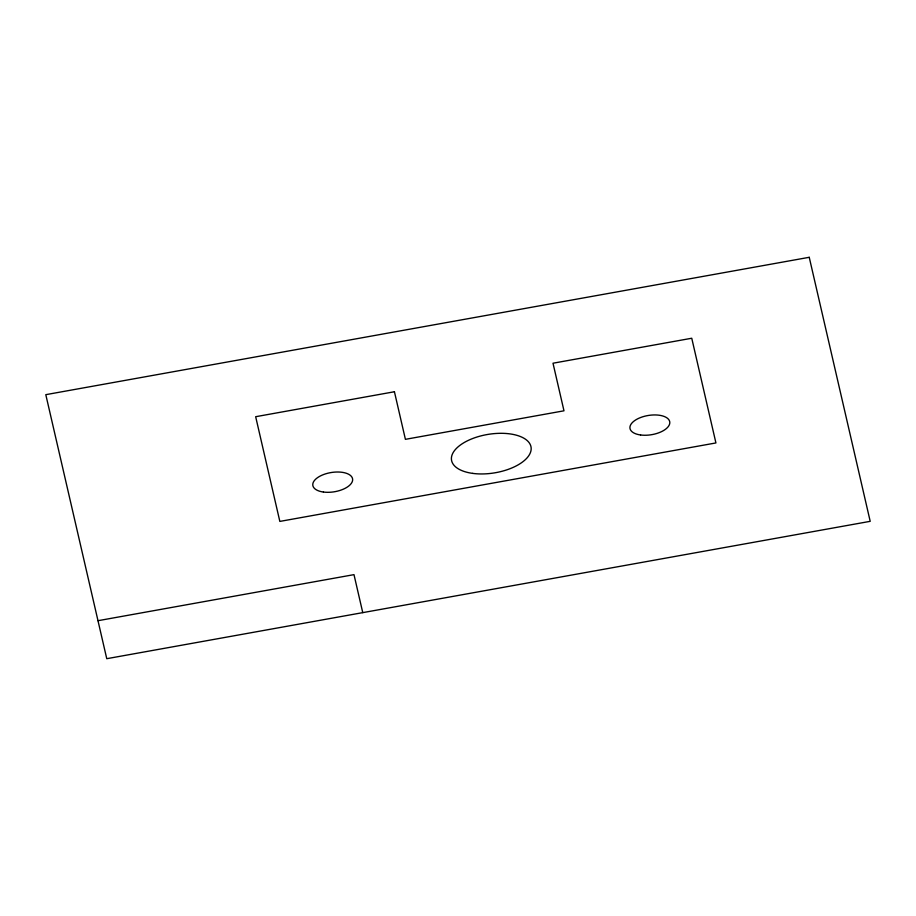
<?xml version="1.0" encoding="UTF-8"?>
<svg xmlns="http://www.w3.org/2000/svg" width="916" height="916" viewBox="0 0 916 916"><rect width="100%" height="100%" fill="white"/><g stroke="black" fill="none" stroke-linecap="round" stroke-linejoin="round"><path stroke-width="1.37" d="M97.989 620.705L353.988 574.641L362.759 612.632M809.24 257.304L45.8 394.67L106.76 658.696L870.2 521.33L809.24 257.304M394.43 391.75L255.667 416.711L279.838 521.41L715.923 442.943L691.752 338.244L553.001 363.217L563.981 410.803L405.41 439.337L394.43 391.75M640.57 434.974A20.152 9.755 -9.3 0 0 669.791 422.207A20.152 9.755 -9.3 0 0 639.231 418.085A20.152 9.755 -9.3 0 0 640.57 434.974M472.713 473.389A40.293 19.511 -9.3 0 0 531.143 447.867A40.293 19.511 -9.3 0 0 470.011 439.611A40.293 19.511 -9.3 0 0 472.713 473.389M323.428 492.041A20.152 9.755 -9.3 0 0 352.637 479.274A20.152 9.755 -9.3 0 0 322.077 475.152A20.152 9.755 -9.3 0 0 323.428 492.041"/></g></svg>
